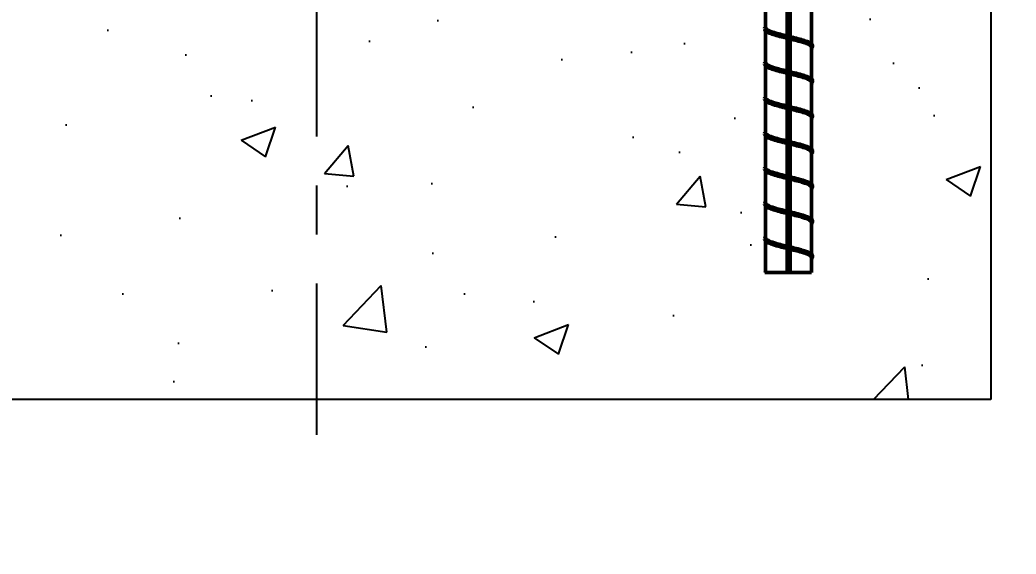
# Model space of a CAD drawing. Header units: inches. Extents: x 39 to 190, y 80 to 114.
# Drawn here: x 44.8 to 54.95, y 80.74 to 86.18 of the extents above; entities that cross this region are included whole.
import ezdxf

# ---------------------------------------------------------------- set-up
doc = ezdxf.new("R2010")
doc.units = ezdxf.units.IN
doc.header["$LTSCALE"] = 8
doc.header["$MEASUREMENT"] = 0
doc.linetypes.add('CENTER2', pattern=[1.125, 0.75, -0.125, 0.125, -0.125])
doc.layers.add('Visible (ANSI)', color=7, linetype='Continuous', lineweight=50)
doc.styles.add('Dim Text (Zurn)', font='')
doc.styles.add('ZURN', font='romans.shx')
doc.styles.get('Dim Text (Zurn)').set_extended_font_data('Tahoma', italic=True)
doc.dimstyles.new('Frac 1_32 (Zurn)', dxfattribs={"dimscale": 8, "dimtxt": 0.125, "dimasz": 0.098425, "dimexe": 0.125, "dimexo": 0.0625, "dimgap": 0.031496, "dimtad": 0, "dimtih": 1, "dimtoh": 1, "dimdec": 5, "dimrnd": 1e-08, "dimzin": 0, "dimdsep": 46, "dimlunit": 5, "dimtxsty": 'Dim Text (Zurn)', "dimcen": 0.09, "dimdle": 0.393701, "dimclrd": 256, "dimclre": 256, "dimclrt": 256, "dimadec": 0, "dimazin": 3, "dimtfac": 0.96, "dimtdec": 5, "dimtofl": 0, "dimtmove": 0, "dimatfit": 3, "dimfxl": 0, "dimtolj": 1, "dimtzin": 12, "dimlwd": -1, "dimlwe": -1, "dimarcsym": 0})

# ---------------------------------------------------------------- blocks, each defined once
blk = doc.blocks.new('*D5')
for p, q in [((58.389, 87.122), (58.389, 87.909)), ((48.322, 86.335), (59.389, 86.335)), ((55.196, 82.315), (59.389, 82.315)), ((58.389, 81.527), (58.389, 80.74))]:
    blk.add_line(p, q)
for points in [[(58.257, 87.122), (58.52, 87.122), (58.389, 86.335)], [(58.257, 81.527), (58.52, 81.527), (58.389, 82.315)]]:
    blk.add_solid(points)
at = {"layer": 'Defpoints', "color": 0}
for p in [(47.822, 86.335), (54.696, 82.315), (58.389, 82.315)]:
    blk.add_point(p, dxfattribs=at)
at = {"insert": (55.508, 84.875), "char_height": 1, "attachment_point": 1, "style": 'ZURN'}
blk.add_mtext('\\A1;4 [102]', dxfattribs=at)

msp = doc.modelspace()

# ---------------------------------------------------------------- hatches: boundary and pattern name
h = msp.add_hatch()
h.set_pattern_fill('AR-CONC', color=256, scale=0.5, style=0)
h.paths.add_polyline_path([(44.676342, 91.151877), (44.676342, 91.61895), (44.926342, 91.61895), (44.926342, 92.10895), (40.948582, 92.10895), (40.948582, 82.314741), (42.852663, 82.314741), (42.852663, 87.172035), (42.415251, 87.249163, -0.363970234), (42.2004, 87.505213), (42.2004, 87.800228), (41.868259, 87.800228), (41.868259, 87.731478), (41.843255, 87.731478), (41.843255, 87.667803), (41.64513, 87.667803), (41.64513, 88.265154), (41.843255, 88.265154), (41.843255, 88.201478), (41.868259, 88.201478), (41.868259, 88.132728), (42.2004, 88.132728), (42.2004, 88.430636, -0.221694663), (42.293275, 88.629807), (42.852663, 89.099189), (42.852663, 89.824741), (43.341413, 89.824741), (43.341413, 89.509299), (44.428365, 90.42136)])
h.paths.add_polyline_path([(42.852663, 88.909905), (42.386479, 88.518731, 0.221694663), (42.3454, 88.430636), (42.3454, 88.132728), (42.852663, 88.132728)], flags=17)
h.paths.add_polyline_path([(42.852663, 87.800228), (42.3454, 87.800228), (42.3454, 87.505213, 0.363970234), (42.44043, 87.39196), (42.852663, 87.319272)], flags=17)
h.paths.add_polyline_path([(44.338521, 90.156688), (43.341413, 89.320015), (43.341413, 89.284817), (43.920402, 89.088277, 0.414213562), (43.986991, 89.121115)], flags=17)
edge = h.paths.add_edge_path()
edge.add_line((45.682342, 88.334595), (45.682342, 88.871918))
edge.add_line((45.682342, 88.871918), (45.647326, 88.92383))
edge.add_spline(control_points=[(45.647327, 88.92383), (45.633544, 88.944263), (45.621123, 88.965616), (45.572667, 89.063341), (45.552721, 89.147625), (45.552347, 89.232056)], knot_values=[6.267928805, 6.267928805, 6.267928805, 6.267928805, 6.401013876, 6.401013876, 6.856905882, 6.856905882, 6.856905882, 6.856905882], degree=3, periodic=0)
edge.add_line((45.552342, 89.232305), (45.552342, 89.76636))
edge.add_line((45.552342, 89.76636), (45.396088, 89.76636))
edge.add_line((45.396088, 89.76636), (45.396088, 90.291541))
edge.add_line((45.396088, 90.291541), (45.552342, 90.291541))
edge.add_line((45.552342, 90.291541), (45.552342, 90.38395))
edge.add_line((45.552342, 90.38395), (45.872342, 90.38395))
edge.add_line((45.872342, 90.38395), (45.872342, 90.476457))
edge.add_arc((45.757342, 90.476457), 0.115, 0, 24.8455663)
edge.add_line((45.861698, 90.524777), (45.573928, 91.14627))
edge.add_arc((45.469572, 91.09795), 0.115, 24.8455663, 90)
edge.add_line((45.469572, 91.21295), (45.197342, 91.21295))
edge.add_arc((45.197342, 91.48395), 0.271, 202.1501062, 270, ccw=False)
edge.add_line((44.946342, 91.381774), (44.946342, 90.78795))
edge.add_arc((44.686342, 90.78795), 0.26, 310, 360, ccw=False)
edge.add_line((44.853467, 90.588779), (44.737215, 90.491232))
edge.add_line((44.737215, 90.491232), (44.242662, 89.034326))
edge.add_arc((43.937277, 89.137991), 0.3225, 251.25, 341.25, ccw=False)
edge.add_line((43.833613, 88.832606), (43.341413, 88.999685))
edge.add_line((43.341413, 88.999685), (43.341413, 87.233092))
edge.add_line((43.341413, 87.233092), (43.720902, 87.166178))
edge.add_line((43.720902, 87.166178), (43.695723, 87.023381))
edge.add_line((43.695723, 87.023381), (43.341413, 87.085855))
edge.add_line((43.341413, 87.085855), (43.341413, 82.314741))
edge.add_line((43.341413, 82.314741), (52.303271, 82.314741))
edge.add_line((52.303271, 82.314741), (52.303271, 87.085855))
edge.add_line((52.303271, 87.085855), (51.94896, 87.023381))
edge.add_line((51.94896, 87.023381), (51.923781, 87.166178))
edge.add_line((51.923781, 87.166178), (52.303271, 87.233092))
edge.add_line((52.303271, 87.233092), (52.303271, 88.999685))
edge.add_line((52.303271, 88.999685), (51.811071, 88.832606))
edge.add_arc((51.707406, 89.137991), 0.3225, 198.75, 288.75, ccw=False)
edge.add_line((51.402021, 89.034326), (50.907468, 90.491232))
edge.add_line((50.907468, 90.491232), (50.791217, 90.588779))
edge.add_arc((50.958342, 90.78795), 0.26, 180, 230, ccw=False)
edge.add_line((50.698342, 90.78795), (50.698342, 91.381774))
edge.add_arc((50.447342, 91.48395), 0.271, 270, 337.8498938, ccw=False)
edge.add_line((50.447342, 91.21295), (50.175112, 91.21295))
edge.add_arc((50.175112, 91.09795), 0.115, 90, 155.1544337)
edge.add_line((50.070756, 91.14627), (49.782986, 90.524777))
edge.add_arc((49.887342, 90.476457), 0.115, 155.1544337, 180)
edge.add_line((49.772342, 90.476457), (49.772342, 90.38395))
edge.add_line((49.772342, 90.38395), (50.092342, 90.38395))
edge.add_line((50.092342, 90.38395), (50.092342, 90.291541))
edge.add_line((50.092342, 90.291541), (50.248596, 90.291541))
edge.add_line((50.248596, 90.291541), (50.248596, 89.76636))
edge.add_line((50.248596, 89.76636), (50.092342, 89.76636))
edge.add_line((50.092342, 89.76636), (50.092342, 89.232305))
edge.add_spline(control_points=[(50.092336, 89.232056), (50.091963, 89.147625), (50.072017, 89.063341), (50.02356, 88.965616), (50.011139, 88.944263), (49.997357, 88.92383)], knot_values=[6.267928805, 6.267928805, 6.267928805, 6.267928805, 6.723820811, 6.723820811, 6.856905882, 6.856905882, 6.856905882, 6.856905882], degree=3, periodic=0)
edge.add_line((49.997357, 88.92383), (49.962342, 88.871918))
edge.add_line((49.962342, 88.871918), (49.962342, 88.334595))
edge.add_arc((49.536746, 88.334595), 0.425596, 326, 360, ccw=False)
edge.add_line((49.889581, 88.096605), (49.181963, 87.047519))
edge.add_arc((47.822342, 87.964595), 1.64, 214, 326, ccw=False)
edge.add_line((46.46272, 87.047519), (45.755103, 88.096605))
edge.add_arc((46.107938, 88.334595), 0.425596, 180, 214, ccw=False)
h.paths.add_polyline_path([(51.306163, 90.156688), (51.657692, 89.121115, 0.414213562), (51.724282, 89.088277), (52.303271, 89.284817), (52.303271, 89.320015)], flags=17)
h.paths.add_polyline_path([(53.258204, 88.518731), (52.792021, 88.909905), (52.792021, 88.132728), (53.299284, 88.132728), (53.299284, 88.430636, 0.221694663)], flags=17)
h.paths.add_polyline_path([(53.299284, 87.800228), (52.792021, 87.800228), (52.792021, 87.319272), (53.204253, 87.39196, 0.363970234), (53.299284, 87.505213)], flags=17)
h.paths.add_polyline_path([(54.694601, 92.10895), (50.718342, 92.10895), (50.718342, 91.61895), (50.968342, 91.61895), (50.968342, 91.151877), (51.216319, 90.42136), (52.303271, 89.509299), (52.303271, 89.824741), (52.792021, 89.824741), (52.792021, 89.099189), (53.351408, 88.629807, -0.221694663), (53.444284, 88.430636), (53.444284, 88.132728), (53.776425, 88.132728), (53.776425, 88.201478), (53.801428, 88.201478), (53.801428, 88.265154), (53.999553, 88.265154), (53.999553, 87.667803), (53.801428, 87.667803), (53.801428, 87.731478), (53.776425, 87.731478), (53.776425, 87.800228), (53.444284, 87.800228), (53.444284, 87.505213, -0.363970234), (53.229432, 87.249163), (52.792021, 87.172035), (52.792021, 82.314741), (54.696101, 82.314741)])

# ---------------------------------------------------------------- linework, layer by layer
at = {"linetype": 'CENTER2', "ltscale": 0.5}
msp.add_line((47.822342, 92.496193), (47.822342, 81.954768), dxfattribs=at)
for p, q in [((54.694601, 92.10895), (54.696101, 82.314741)), ((54.696101, 82.314741), (40.948582, 82.314741))]:
    msp.add_line(p, q)
at = {"layer": 'Visible (ANSI)'}
for p, q in [((52.401409, 86.105123), (52.401409, 86.428842)), ((52.620784, 86.019445), (52.620784, 86.354684)), ((52.650784, 86.012179), (52.650784, 86.347418)), ((52.870159, 85.938436), (52.870159, 86.261732)), ((52.401409, 85.74798), (52.401409, 86.071699)), ((52.620784, 85.662302), (52.620784, 85.997541)), ((52.650784, 85.655036), (52.650784, 85.990275)), ((52.870159, 85.581293), (52.870159, 85.904589)), ((52.401409, 85.390837), (52.401409, 85.714557)), ((52.620784, 85.305159), (52.620784, 85.640398)), ((52.650784, 85.297893), (52.650784, 85.633132)), ((52.870159, 85.22415), (52.870159, 85.547446)), ((52.401409, 85.033694), (52.401409, 85.357414)), ((52.620784, 84.948016), (52.620784, 85.283255)), ((52.650784, 84.94075), (52.650784, 85.275989)), ((52.870159, 84.867007), (52.870159, 85.190304)), ((52.401409, 84.676551), (52.401409, 85.000271)), ((52.620784, 84.590873), (52.620784, 84.926112)), ((52.650784, 84.583607), (52.650784, 84.918846)), ((52.870159, 84.509864), (52.870159, 84.833161)), ((52.401409, 84.319409), (52.401409, 84.643128)), ((52.620784, 84.23373), (52.620784, 84.568969)), ((52.650784, 84.226465), (52.650784, 84.561703)), ((52.870159, 84.152721), (52.870159, 84.476018)), ((52.401409, 83.962266), (52.401409, 84.285985)), ((52.620784, 83.876587), (52.620784, 84.211826)), ((52.650784, 83.869322), (52.650784, 84.204561)), ((52.870159, 83.795579), (52.870159, 84.118875)), ((52.401409, 83.60895), (52.401409, 83.928842)), ((52.620784, 83.60895), (52.620784, 83.854683)), ((52.650784, 83.60895), (52.650784, 83.847418)), ((52.870159, 83.60895), (52.870159, 83.761732)), ((52.401409, 83.60895), (52.394896, 83.60895)), ((52.620784, 83.60895), (52.401409, 83.60895)), ((52.650784, 83.60895), (52.620784, 83.60895)), ((52.870159, 83.60895), (52.650784, 83.60895))]:
    msp.add_line(p, q, dxfattribs=at)
for points, knots in [([(52.390785, 86.093931), (52.390682, 86.100834), (52.392939, 86.106346), (52.397632, 86.112909), (52.399392, 86.114889), (52.401409, 86.116794)], [0, 0, 0, 0, 0.1145952722, 0.1145952722, 0.1682206174, 0.1682206174, 0.1682206174, 0.1682206174]), ([(52.401409, 86.105123), (52.401409, 86.103306), (52.401768, 86.101487), (52.405501, 86.092046), (52.414767, 86.084505), (52.444705, 86.06927), (52.465073, 86.061728), (52.50827, 86.048327), (52.529074, 86.042577), (52.573563, 86.03101), (52.596987, 86.02526), (52.620784, 86.019477)], [0.9261646575, 0.9261646575, 0.9261646575, 0.9261646575, 0.9851160356, 0.9851160356, 1.2313950445, 1.2313950445, 1.4776740534, 1.4776740534, 1.6646625288, 1.6646625288, 1.8516308851, 1.8516308851, 1.8516308851, 1.8516308851]), ([(52.583293, 86.006714), (52.557831, 86.01305), (52.53296, 86.019468), (52.488481, 86.032102), (52.468286, 86.038474), (52.434235, 86.051341), (52.420141, 86.057949), (52.40449, 86.068633), (52.400064, 86.072496), (52.393369, 86.081377), (52.39089, 86.086934), (52.390785, 86.093931)], [0, 0, 0, 0, 0.2039696239, 0.2039696239, 0.4060267179, 0.4060267179, 0.6128913894, 0.6128913894, 0.7251138335, 0.7251138335, 0.8412556832, 0.8412556832, 0.8412556832, 0.8412556832]), ([(52.620784, 86.019445), (52.620784, 86.019376), (52.620856, 86.019234), (52.6212, 86.018676), (52.621543, 86.018172), (52.622219, 86.017066), (52.622502, 86.016578), (52.623063, 86.015503), (52.623338, 86.014926), (52.624079, 86.013123), (52.624484, 86.011805), (52.624892, 86.00941), (52.624976, 86.008379), (52.624961, 86.007355)], [0.1813566184, 0.1813566184, 0.1813566184, 0.1813566184, 0.18807228766, 0.18807228766, 0.19806675519, 0.19806675519, 0.20433152254, 0.20433152254, 0.21038600739, 0.21038600739, 0.22189109848, 0.22189109848, 0.2301117952, 0.2301117952, 0.2301117952, 0.2301117952]), ([(52.624961, 86.007355), (52.624955, 86.007003), (52.624938, 86.006651), (52.624806, 86.005043), (52.624545, 86.003826), (52.623799, 86.001734), (52.623358, 86.000885), (52.622421, 85.99943), (52.621957, 85.998884), (52.621158, 85.998006), (52.620858, 85.997726), (52.620788, 85.997569), (52.620784, 85.997554), (52.620784, 85.997541)], [0.2301117952, 0.2301117952, 0.2301117952, 0.2301117952, 0.23293997196, 0.23293997196, 0.24314414819, 0.24314414819, 0.25238600756, 0.25238600756, 0.26217219661, 0.26217219661, 0.27374138309, 0.27374138309, 0.27522129879, 0.27522129879, 0.27522129879, 0.27522129879]), ([(52.646607, 86.002331), (52.646596, 86.003007), (52.646629, 86.003683), (52.64684, 86.005488), (52.64711, 86.006574), (52.647851, 86.008458), (52.648284, 86.00922), (52.649013, 86.010263), (52.649297, 86.010608), (52.649835, 86.01121), (52.65008, 86.011451), (52.650593, 86.011942), (52.650784, 86.01211), (52.650784, 86.012179)], [0.43849155227, 0.43849155227, 0.43849155227, 0.43849155227, 0.44367171349, 0.44367171349, 0.45262011528, 0.45262011528, 0.46096080713, 0.46096080713, 0.46651059233, 0.46651059233, 0.47260186435, 0.47260186435, 0.48258383018, 0.48258383018, 0.48258383018, 0.48258383018]), ([(52.650784, 85.990275), (52.650784, 85.990362), (52.650702, 85.990532), (52.650335, 85.991167), (52.649987, 85.991709), (52.649284, 85.992927), (52.648968, 85.993507), (52.648351, 85.994782), (52.648053, 85.995467), (52.647784, 85.996202), (52.647327, 85.997451), (52.646961, 85.998828), (52.646672, 86.000937), (52.646617, 86.001634), (52.646607, 86.002331)], [0.39217265447, 0.39217265447, 0.39217265447, 0.39217265447, 0.39902462423, 0.39902462423, 0.40865075957, 0.40865075957, 0.41544360025, 0.41544360025, 0.42200620913, 0.42200620913, 0.42200620913, 0.43315240226, 0.43315240226, 0.43849155227, 0.43849155227, 0.43849155227, 0.43849155227]), ([(52.674619, 86.006375), (52.700286, 86.000063), (52.725627, 85.99367), (52.771486, 85.981093), (52.792605, 85.974753), (52.8288, 85.961999), (52.844162, 85.955453), (52.867502, 85.941763), (52.87568, 85.935168), (52.880228, 85.922207), (52.880835, 85.918874), (52.880782, 85.915359)], [0, 0, 0, 0, 0.2034307458, 0.2034307458, 0.4049372632, 0.4049372632, 0.6108476119, 0.6108476119, 0.8240430322, 0.8240430322, 0.882389128, 0.882389128, 0.882389128, 0.882389128]), ([(52.870159, 85.904589), (52.870159, 85.906406), (52.8698, 85.908225), (52.866067, 85.917666), (52.8568, 85.925208), (52.826862, 85.940443), (52.806494, 85.947984), (52.763297, 85.961385), (52.742493, 85.967135), (52.698005, 85.978702), (52.67458, 85.984452), (52.650784, 85.990235)], [0.9261646575, 0.9261646575, 0.9261646575, 0.9261646575, 0.9851160356, 0.9851160356, 1.2313950445, 1.2313950445, 1.4776740534, 1.4776740534, 1.6646625288, 1.6646625288, 1.8516308851, 1.8516308851, 1.8516308851, 1.8516308851]), ([(52.880782, 85.915359), (52.880678, 85.908453), (52.878256, 85.902941), (52.873541, 85.896605), (52.871951, 85.894832), (52.870159, 85.893122)], [0, 0, 0, 0, 0.1146348845, 0.1146348845, 0.1623166223, 0.1623166223, 0.1623166223, 0.1623166223]), ([(52.390785, 85.736788), (52.390682, 85.743692), (52.392939, 85.749203), (52.397632, 85.755767), (52.399392, 85.757746), (52.401409, 85.759652)], [0, 0, 0, 0, 0.1145952722, 0.1145952722, 0.1682206174, 0.1682206174, 0.1682206174, 0.1682206174]), ([(52.583293, 85.649571), (52.557831, 85.655907), (52.53296, 85.662325), (52.488481, 85.674959), (52.468286, 85.681332), (52.434235, 85.694198), (52.420141, 85.700806), (52.40449, 85.711491), (52.400064, 85.715353), (52.393369, 85.724234), (52.39089, 85.729791), (52.390785, 85.736788)], [0, 0, 0, 0, 0.2039696239, 0.2039696239, 0.4060267179, 0.4060267179, 0.6128913894, 0.6128913894, 0.7251138335, 0.7251138335, 0.8412556832, 0.8412556832, 0.8412556832, 0.8412556832]), ([(52.401409, 85.74798), (52.401409, 85.746163), (52.401768, 85.744344), (52.405501, 85.734903), (52.414767, 85.727362), (52.444705, 85.712127), (52.465073, 85.704585), (52.50827, 85.691184), (52.529074, 85.685434), (52.573563, 85.673867), (52.596987, 85.668118), (52.620784, 85.662335)], [0.9261646575, 0.9261646575, 0.9261646575, 0.9261646575, 0.9851160356, 0.9851160356, 1.2313950445, 1.2313950445, 1.4776740534, 1.4776740534, 1.6646625288, 1.6646625288, 1.8516308851, 1.8516308851, 1.8516308851, 1.8516308851]), ([(52.620784, 85.662302), (52.620784, 85.662296), (52.620784, 85.66229), (52.620803, 85.662161), (52.620988, 85.66187), (52.62161, 85.66091), (52.622033, 85.66026), (52.622764, 85.658947), (52.623047, 85.658399), (52.623819, 85.656692), (52.624265, 85.655436), (52.624837, 85.652834), (52.62498, 85.651518), (52.624961, 85.650212)], [0.16680464002, 0.16680464002, 0.16680464002, 0.16680464002, 0.16733143822, 0.16733143822, 0.17735751234, 0.17735751234, 0.18733733267, 0.18733733267, 0.19338165193, 0.19338165193, 0.20459487949, 0.20459487949, 0.21494916974, 0.21494916974, 0.21494916974, 0.21494916974]), ([(52.624961, 85.650212), (52.624959, 85.65013), (52.624958, 85.650047), (52.624915, 85.648649), (52.624706, 85.647351), (52.62403, 85.645129), (52.623612, 85.644221), (52.622693, 85.642658), (52.622221, 85.642059), (52.621368, 85.641076), (52.621012, 85.64074), (52.62081, 85.64048), (52.620784, 85.640432), (52.620784, 85.640398)], [0.21494916974, 0.21494916974, 0.21494916974, 0.21494916974, 0.21560158652, 0.21560158652, 0.2260456651, 0.2260456651, 0.23518975864, 0.23518975864, 0.24459758798, 0.24459758798, 0.25552954615, 0.25552954615, 0.25925314684, 0.25925314684, 0.25925314684, 0.25925314684]), ([(52.646607, 85.645188), (52.646592, 85.646174), (52.646668, 85.647162), (52.64704, 85.649181), (52.647361, 85.650173), (52.648163, 85.651895), (52.648611, 85.652582), (52.649332, 85.653514), (52.649608, 85.653819), (52.65011, 85.654342), (52.650327, 85.654544), (52.650676, 85.654876), (52.650784, 85.654984), (52.650784, 85.655036)], [0.42098569858, 0.42098569858, 0.42098569858, 0.42098569858, 0.42849372071, 0.42849372071, 0.43703827405, 0.43703827405, 0.44531156237, 0.44531156237, 0.45100018142, 0.45100018142, 0.45728129462, 0.45728129462, 0.46494567121, 0.46494567121, 0.46494567121, 0.46494567121]), ([(52.650784, 85.633132), (52.650784, 85.633213), (52.650713, 85.633367), (52.650377, 85.633957), (52.65004, 85.634482), (52.6492, 85.635925), (52.648704, 85.636842), (52.647849, 85.638821), (52.647489, 85.639825), (52.646941, 85.641915), (52.646748, 85.642995), (52.646659, 85.64409), (52.64663, 85.644454), (52.646612, 85.644821), (52.646607, 85.645188)], [0.37486615966, 0.37486615966, 0.37486615966, 0.37486615966, 0.38123559663, 0.38123559663, 0.39080572406, 0.39080572406, 0.40102798785, 0.40102798785, 0.40979025864, 0.40979025864, 0.41818908234, 0.41818908234, 0.41818908234, 0.42098569858, 0.42098569858, 0.42098569858, 0.42098569858]), ([(52.870159, 85.547446), (52.870159, 85.549263), (52.8698, 85.551082), (52.866067, 85.560523), (52.8568, 85.568065), (52.826862, 85.5833), (52.806494, 85.590841), (52.763297, 85.604242), (52.742493, 85.609993), (52.698005, 85.621559), (52.67458, 85.627309), (52.650784, 85.633092)], [0.9261646575, 0.9261646575, 0.9261646575, 0.9261646575, 0.9851160356, 0.9851160356, 1.2313950445, 1.2313950445, 1.4776740534, 1.4776740534, 1.6646625288, 1.6646625288, 1.8516308851, 1.8516308851, 1.8516308851, 1.8516308851]), ([(52.674619, 85.649232), (52.700286, 85.64292), (52.725627, 85.636527), (52.771486, 85.623951), (52.792605, 85.61761), (52.8288, 85.604856), (52.844162, 85.59831), (52.867502, 85.58462), (52.87568, 85.578025), (52.880228, 85.565064), (52.880835, 85.561731), (52.880782, 85.558216)], [0, 0, 0, 0, 0.2034307458, 0.2034307458, 0.4049372632, 0.4049372632, 0.6108476119, 0.6108476119, 0.8240430322, 0.8240430322, 0.882389128, 0.882389128, 0.882389128, 0.882389128]), ([(52.880782, 85.558216), (52.880678, 85.55131), (52.878256, 85.545798), (52.873541, 85.539462), (52.871951, 85.53769), (52.870159, 85.535979)], [0, 0, 0, 0, 0.1146348845, 0.1146348845, 0.1623166223, 0.1623166223, 0.1623166223, 0.1623166223]), ([(52.390785, 85.379645), (52.390682, 85.386549), (52.392939, 85.39206), (52.397632, 85.398624), (52.399392, 85.400603), (52.401409, 85.402509)], [0, 0, 0, 0, 0.1145952722, 0.1145952722, 0.1682206174, 0.1682206174, 0.1682206174, 0.1682206174]), ([(52.401409, 85.390837), (52.401409, 85.38902), (52.401768, 85.387201), (52.405501, 85.37776), (52.414767, 85.370219), (52.444705, 85.354984), (52.465073, 85.347442), (52.50827, 85.334041), (52.529074, 85.328291), (52.573563, 85.316724), (52.596987, 85.310975), (52.620784, 85.305192)], [0.9261646575, 0.9261646575, 0.9261646575, 0.9261646575, 0.9851160356, 0.9851160356, 1.2313950445, 1.2313950445, 1.4776740534, 1.4776740534, 1.6646625288, 1.6646625288, 1.8516308851, 1.8516308851, 1.8516308851, 1.8516308851]), ([(52.583293, 85.292428), (52.557831, 85.298764), (52.53296, 85.305182), (52.488481, 85.317817), (52.468286, 85.324189), (52.434235, 85.337055), (52.420141, 85.343663), (52.40449, 85.354348), (52.400064, 85.35821), (52.393369, 85.367091), (52.39089, 85.372648), (52.390785, 85.379645)], [0, 0, 0, 0, 0.2039696239, 0.2039696239, 0.4060267179, 0.4060267179, 0.6128913894, 0.6128913894, 0.7251138335, 0.7251138335, 0.8412556832, 0.8412556832, 0.8412556832, 0.8412556832]), ([(52.620784, 85.305159), (52.620784, 85.305089), (52.620858, 85.304944), (52.621208, 85.304378), (52.621554, 85.30387), (52.622408, 85.30247), (52.622907, 85.301582), (52.623868, 85.299421), (52.624307, 85.298153), (52.624848, 85.295587), (52.62498, 85.294323), (52.624961, 85.293069)], [0.15616929061, 0.15616929061, 0.15616929061, 0.15616929061, 0.16239498886, 0.16239498886, 0.17155336291, 0.17155336291, 0.18119398344, 0.18119398344, 0.1916398714, 0.1916398714, 0.20090574662, 0.20090574662, 0.20090574662, 0.20090574662]), ([(52.624961, 85.293069), (52.624959, 85.292938), (52.624955, 85.292807), (52.624898, 85.291368), (52.624678, 85.290084), (52.623989, 85.287886), (52.623567, 85.286989), (52.622644, 85.285446), (52.622173, 85.284857), (52.621329, 85.283892), (52.620981, 85.283567), (52.620805, 85.283327), (52.620784, 85.283285), (52.620784, 85.283255)], [0.20090574662, 0.20090574662, 0.20090574662, 0.20090574662, 0.20187659929, 0.20187659929, 0.21156700826, 0.21156700826, 0.22011988482, 0.22011988482, 0.22898722702, 0.22898722702, 0.23935346123, 0.23935346123, 0.24249041886, 0.24249041886, 0.24249041886, 0.24249041886]), ([(52.646607, 85.288046), (52.646596, 85.288722), (52.646629, 85.289398), (52.64684, 85.291204), (52.64711, 85.29229), (52.647852, 85.294174), (52.648285, 85.294935), (52.64919, 85.29623), (52.64965, 85.296731), (52.650449, 85.297532), (52.650739, 85.29777), (52.650782, 85.29788), (52.650784, 85.297887), (52.650784, 85.297893)], [0.40043168869, 0.40043168869, 0.40043168869, 0.40043168869, 0.40559300139, 0.40559300139, 0.4145253775, 0.4145253775, 0.42287305846, 0.42287305846, 0.43180709003, 0.43180709003, 0.4423606498, 0.4423606498, 0.44318774172, 0.44318774172, 0.44318774172, 0.44318774172]), ([(52.650784, 85.275989), (52.650784, 85.276067), (52.650719, 85.276212), (52.650401, 85.276775), (52.65007, 85.277291), (52.649238, 85.278713), (52.648745, 85.279619), (52.64794, 85.28146), (52.647619, 85.282316), (52.647099, 85.2841), (52.646895, 85.285023), (52.646766, 85.285968), (52.646672, 85.286652), (52.646617, 85.287349), (52.646607, 85.288046)], [0.35444552412, 0.35444552412, 0.35444552412, 0.35444552412, 0.36050204974, 0.36050204974, 0.37001313604, 0.37001313604, 0.38017420438, 0.38017420438, 0.38777417778, 0.38777417778, 0.39511995153, 0.39511995153, 0.39511995153, 0.40043168869, 0.40043168869, 0.40043168869, 0.40043168869]), ([(52.674619, 85.292089), (52.700286, 85.285777), (52.725627, 85.279384), (52.771486, 85.266808), (52.792605, 85.260467), (52.8288, 85.247713), (52.844162, 85.241167), (52.867502, 85.227477), (52.87568, 85.220882), (52.880228, 85.207921), (52.880835, 85.204589), (52.880782, 85.201073)], [0, 0, 0, 0, 0.2034307458, 0.2034307458, 0.4049372632, 0.4049372632, 0.6108476119, 0.6108476119, 0.8240430322, 0.8240430322, 0.882389128, 0.882389128, 0.882389128, 0.882389128]), ([(52.870159, 85.190303), (52.870159, 85.19212), (52.8698, 85.193939), (52.866067, 85.20338), (52.8568, 85.210922), (52.826862, 85.226157), (52.806494, 85.233698), (52.763297, 85.2471), (52.742493, 85.25285), (52.698005, 85.264416), (52.67458, 85.270166), (52.650784, 85.275949)], [0.9261646575, 0.9261646575, 0.9261646575, 0.9261646575, 0.9851160356, 0.9851160356, 1.2313950445, 1.2313950445, 1.4776740534, 1.4776740534, 1.6646625288, 1.6646625288, 1.8516308851, 1.8516308851, 1.8516308851, 1.8516308851]), ([(52.880782, 85.201073), (52.880678, 85.194167), (52.878256, 85.188655), (52.873541, 85.182319), (52.871951, 85.180547), (52.870159, 85.178836)], [0, 0, 0, 0, 0.1146348845, 0.1146348845, 0.1623166223, 0.1623166223, 0.1623166223, 0.1623166223]), ([(52.390785, 85.022502), (52.390682, 85.029406), (52.392939, 85.034917), (52.397632, 85.041481), (52.399392, 85.04346), (52.401409, 85.045366)], [0, 0, 0, 0, 0.1145952722, 0.1145952722, 0.1682206174, 0.1682206174, 0.1682206174, 0.1682206174]), ([(52.583293, 84.935285), (52.557831, 84.941622), (52.53296, 84.948039), (52.488481, 84.960674), (52.468286, 84.967046), (52.434235, 84.979912), (52.420141, 84.986521), (52.40449, 84.997205), (52.400064, 85.001067), (52.393369, 85.009948), (52.39089, 85.015505), (52.390785, 85.022502)], [0, 0, 0, 0, 0.2039696239, 0.2039696239, 0.4060267179, 0.4060267179, 0.6128913894, 0.6128913894, 0.7251138335, 0.7251138335, 0.8412556832, 0.8412556832, 0.8412556832, 0.8412556832]), ([(52.401409, 85.033694), (52.401409, 85.031878), (52.401768, 85.030058), (52.405501, 85.020618), (52.414767, 85.013076), (52.444705, 84.997841), (52.465073, 84.990299), (52.50827, 84.976898), (52.529074, 84.971148), (52.573563, 84.959581), (52.596987, 84.953832), (52.620784, 84.948049)], [0.9261646575, 0.9261646575, 0.9261646575, 0.9261646575, 0.9851160356, 0.9851160356, 1.2313950445, 1.2313950445, 1.4776740534, 1.4776740534, 1.6646625288, 1.6646625288, 1.8516308851, 1.8516308851, 1.8516308851, 1.8516308851]), ([(52.620784, 84.948016), (52.620784, 84.947932), (52.620893, 84.947739), (52.62134, 84.947036), (52.621716, 84.946477), (52.622608, 84.944974), (52.623113, 84.944031), (52.624054, 84.941768), (52.624463, 84.940456), (52.624887, 84.938038), (52.624977, 84.936978), (52.624961, 84.935926)], [0.34704806035, 0.34704806035, 0.34704806035, 0.34704806035, 0.35476629913, 0.35476629913, 0.364218531, 0.364218531, 0.37425580906, 0.37425580906, 0.38510172901, 0.38510172901, 0.39310559113, 0.39310559113, 0.39310559113, 0.39310559113]), ([(52.624961, 84.935926), (52.624959, 84.935831), (52.624957, 84.935737), (52.624917, 84.934538), (52.624763, 84.933444), (52.624496, 84.932417), (52.624216, 84.931339), (52.623823, 84.930375), (52.622925, 84.928715), (52.622452, 84.928069), (52.621565, 84.926996), (52.621172, 84.926614), (52.620845, 84.926248), (52.620784, 84.926163), (52.620784, 84.926112)], [0.39310559113, 0.39310559113, 0.39310559113, 0.39310559113, 0.39382745003, 0.39382745003, 0.40223932155, 0.40223932155, 0.40223932155, 0.41107096785, 0.41107096785, 0.41995481124, 0.41995481124, 0.43009933394, 0.43009933394, 0.43547285013, 0.43547285013, 0.43547285013, 0.43547285013]), ([(52.646607, 84.930903), (52.646603, 84.931123), (52.646604, 84.931342), (52.646643, 84.932815), (52.64683, 84.93405), (52.647462, 84.936158), (52.647853, 84.937013), (52.648735, 84.938498), (52.649196, 84.939072), (52.650066, 84.940033), (52.650452, 84.940369), (52.650736, 84.940656), (52.650784, 84.940716), (52.650784, 84.94075)], [0.19156492182, 0.19156492182, 0.19156492182, 0.19156492182, 0.19324090468, 0.19324090468, 0.20282560326, 0.20282560326, 0.2111247933, 0.2111247933, 0.21977071602, 0.21977071602, 0.23006997623, 0.23006997623, 0.23481507884, 0.23481507884, 0.23481507884, 0.23481507884]), ([(52.650784, 84.918846), (52.650784, 84.918923), (52.650719, 84.919067), (52.650405, 84.919626), (52.650074, 84.92014), (52.649244, 84.921559), (52.648752, 84.922463), (52.647778, 84.924685), (52.64732, 84.926008), (52.646771, 84.928545), (52.646624, 84.929727), (52.646607, 84.930903)], [0.14584669747, 0.14584669747, 0.14584669747, 0.14584669747, 0.15182710848, 0.15182710848, 0.16128108143, 0.16128108143, 0.17137626502, 0.17137626502, 0.18260542363, 0.18260542363, 0.19156492182, 0.19156492182, 0.19156492182, 0.19156492182]), ([(52.870159, 84.833161), (52.870159, 84.834977), (52.8698, 84.836796), (52.866067, 84.846237), (52.8568, 84.853779), (52.826862, 84.869014), (52.806494, 84.876556), (52.763297, 84.889957), (52.742493, 84.895707), (52.698005, 84.907274), (52.67458, 84.913023), (52.650784, 84.918806)], [0.9261646575, 0.9261646575, 0.9261646575, 0.9261646575, 0.9851160356, 0.9851160356, 1.2313950445, 1.2313950445, 1.4776740534, 1.4776740534, 1.6646625288, 1.6646625288, 1.8516308851, 1.8516308851, 1.8516308851, 1.8516308851]), ([(52.674619, 84.934946), (52.700286, 84.928634), (52.725627, 84.922242), (52.771486, 84.909665), (52.792605, 84.903324), (52.8288, 84.89057), (52.844162, 84.884024), (52.867502, 84.870335), (52.87568, 84.863739), (52.880228, 84.850778), (52.880835, 84.847446), (52.880782, 84.843931)], [0, 0, 0, 0, 0.2034307458, 0.2034307458, 0.4049372632, 0.4049372632, 0.6108476119, 0.6108476119, 0.8240430322, 0.8240430322, 0.882389128, 0.882389128, 0.882389128, 0.882389128]), ([(52.880782, 84.843931), (52.880678, 84.837024), (52.878256, 84.831512), (52.873541, 84.825176), (52.871951, 84.823404), (52.870159, 84.821693)], [0, 0, 0, 0, 0.1146348845, 0.1146348845, 0.1623166223, 0.1623166223, 0.1623166223, 0.1623166223]), ([(52.390785, 84.665359), (52.390682, 84.672263), (52.392939, 84.677774), (52.397632, 84.684338), (52.399392, 84.686317), (52.401409, 84.688223)], [0, 0, 0, 0, 0.1145952722, 0.1145952722, 0.1682206174, 0.1682206174, 0.1682206174, 0.1682206174]), ([(52.583293, 84.578142), (52.557831, 84.584479), (52.53296, 84.590897), (52.488481, 84.603531), (52.468286, 84.609903), (52.434235, 84.622769), (52.420141, 84.629378), (52.40449, 84.640062), (52.400064, 84.643924), (52.393369, 84.652805), (52.39089, 84.658362), (52.390785, 84.665359)], [0, 0, 0, 0, 0.2039696239, 0.2039696239, 0.4060267179, 0.4060267179, 0.6128913894, 0.6128913894, 0.7251138335, 0.7251138335, 0.8412556832, 0.8412556832, 0.8412556832, 0.8412556832]), ([(52.401409, 84.676551), (52.401409, 84.674735), (52.401768, 84.672916), (52.405501, 84.663475), (52.414767, 84.655933), (52.444705, 84.640698), (52.465073, 84.633157), (52.50827, 84.619755), (52.529074, 84.614005), (52.573563, 84.602439), (52.596987, 84.596689), (52.620784, 84.590906)], [0.9261646575, 0.9261646575, 0.9261646575, 0.9261646575, 0.9851160356, 0.9851160356, 1.2313950445, 1.2313950445, 1.4776740534, 1.4776740534, 1.6646625288, 1.6646625288, 1.8516308851, 1.8516308851, 1.8516308851, 1.8516308851]), ([(52.620784, 84.590873), (52.620784, 84.590804), (52.620858, 84.590659), (52.621208, 84.590092), (52.621554, 84.589584), (52.622408, 84.588184), (52.622907, 84.587296), (52.623868, 84.585135), (52.624307, 84.583867), (52.624848, 84.581301), (52.62498, 84.580037), (52.624961, 84.578783)], [0.15616923543, 0.15616923543, 0.15616923543, 0.15616923543, 0.16239496929, 0.16239496929, 0.17155334309, 0.17155334309, 0.18119396599, 0.18119396599, 0.19163985599, 0.19163985599, 0.20090568843, 0.20090568843, 0.20090568843, 0.20090568843]), ([(52.624961, 84.578783), (52.624959, 84.578652), (52.624955, 84.578521), (52.624898, 84.577082), (52.624678, 84.575799), (52.623989, 84.5736), (52.623567, 84.572703), (52.622644, 84.57116), (52.622173, 84.570571), (52.621329, 84.569606), (52.620981, 84.569281), (52.620805, 84.569042), (52.620784, 84.568999), (52.620784, 84.568969)], [0.20090568843, 0.20090568843, 0.20090568843, 0.20090568843, 0.20187658125, 0.20187658125, 0.21156698251, 0.21156698251, 0.22011985771, 0.22011985771, 0.22898720366, 0.22898720366, 0.23935344624, 0.23935344624, 0.24249036202, 0.24249036202, 0.24249036202, 0.24249036202]), ([(52.646607, 84.57376), (52.646596, 84.574436), (52.646629, 84.575112), (52.64684, 84.576918), (52.64711, 84.578004), (52.647852, 84.579888), (52.648285, 84.580649), (52.64919, 84.581945), (52.64965, 84.582446), (52.650449, 84.583246), (52.650739, 84.583485), (52.650782, 84.583594), (52.650784, 84.583601), (52.650784, 84.583607)], [0.40043155081, 0.40043155081, 0.40043155081, 0.40043155081, 0.40559291102, 0.40559291102, 0.41452527911, 0.41452527911, 0.42287295835, 0.42287295835, 0.43180699699, 0.43180699699, 0.4423605656, 0.4423605656, 0.44318760556, 0.44318760556, 0.44318760556, 0.44318760556]), ([(52.674619, 84.577803), (52.700286, 84.571492), (52.725627, 84.565099), (52.771486, 84.552522), (52.792605, 84.546182), (52.8288, 84.533427), (52.844162, 84.526882), (52.867502, 84.513192), (52.87568, 84.506596), (52.880228, 84.493635), (52.880835, 84.490303), (52.880782, 84.486788)], [0, 0, 0, 0, 0.2034307458, 0.2034307458, 0.4049372632, 0.4049372632, 0.6108476119, 0.6108476119, 0.8240430322, 0.8240430322, 0.882389128, 0.882389128, 0.882389128, 0.882389128]), ([(52.650784, 84.561703), (52.650784, 84.561781), (52.650719, 84.561926), (52.650401, 84.56249), (52.650069, 84.563005), (52.649238, 84.564428), (52.648745, 84.565333), (52.647939, 84.567175), (52.647619, 84.568031), (52.647099, 84.569815), (52.646895, 84.570738), (52.646766, 84.571683), (52.646672, 84.572366), (52.646617, 84.573063), (52.646607, 84.57376)], [0.3544454103, 0.3544454103, 0.3544454103, 0.3544454103, 0.36050318044, 0.36050318044, 0.37001428303, 0.37001428303, 0.38017547999, 0.38017547999, 0.38777474666, 0.38777474666, 0.39511986428, 0.39511986428, 0.39511986428, 0.40043155081, 0.40043155081, 0.40043155081, 0.40043155081]), ([(52.870159, 84.476018), (52.870159, 84.477835), (52.8698, 84.479654), (52.866067, 84.489094), (52.8568, 84.496636), (52.826862, 84.511871), (52.806494, 84.519413), (52.763297, 84.532814), (52.742493, 84.538564), (52.698005, 84.550131), (52.67458, 84.55588), (52.650784, 84.561663)], [0.9261646575, 0.9261646575, 0.9261646575, 0.9261646575, 0.9851160356, 0.9851160356, 1.2313950445, 1.2313950445, 1.4776740534, 1.4776740534, 1.6646625288, 1.6646625288, 1.8516308851, 1.8516308851, 1.8516308851, 1.8516308851]), ([(52.880782, 84.486788), (52.880678, 84.479882), (52.878256, 84.474369), (52.873541, 84.468033), (52.871951, 84.466261), (52.870159, 84.46455)], [0, 0, 0, 0, 0.1146348845, 0.1146348845, 0.1623166223, 0.1623166223, 0.1623166223, 0.1623166223]), ([(52.390785, 84.308216), (52.390682, 84.31512), (52.392939, 84.320632), (52.397632, 84.327195), (52.399392, 84.329174), (52.401409, 84.33108)], [0, 0, 0, 0, 0.1145952722, 0.1145952722, 0.1682206174, 0.1682206174, 0.1682206174, 0.1682206174]), ([(52.583293, 84.221), (52.557831, 84.227336), (52.53296, 84.233754), (52.488481, 84.246388), (52.468286, 84.25276), (52.434235, 84.265626), (52.420141, 84.272235), (52.40449, 84.282919), (52.400064, 84.286781), (52.393369, 84.295663), (52.39089, 84.301219), (52.390785, 84.308216)], [0, 0, 0, 0, 0.2039696239, 0.2039696239, 0.4060267179, 0.4060267179, 0.6128913894, 0.6128913894, 0.7251138335, 0.7251138335, 0.8412556832, 0.8412556832, 0.8412556832, 0.8412556832]), ([(52.401409, 84.319409), (52.401409, 84.317592), (52.401768, 84.315773), (52.405501, 84.306332), (52.414767, 84.29879), (52.444705, 84.283555), (52.465073, 84.276014), (52.50827, 84.262613), (52.529074, 84.256862), (52.573563, 84.245296), (52.596987, 84.239546), (52.620784, 84.233763)], [0.9261646575, 0.9261646575, 0.9261646575, 0.9261646575, 0.9851160356, 0.9851160356, 1.2313950445, 1.2313950445, 1.4776740534, 1.4776740534, 1.6646625288, 1.6646625288, 1.8516308851, 1.8516308851, 1.8516308851, 1.8516308851]), ([(52.620784, 84.23373), (52.620784, 84.23366), (52.620859, 84.233514), (52.621213, 84.232943), (52.62156, 84.232433), (52.622414, 84.23103), (52.622913, 84.23014), (52.623874, 84.227975), (52.624313, 84.226706), (52.62485, 84.224145), (52.62498, 84.222888), (52.624961, 84.221641)], [0.16544822314, 0.16544822314, 0.16544822314, 0.16544822314, 0.1718825116, 0.1718825116, 0.18127885047, 0.18127885047, 0.19116754367, 0.19116754367, 0.20187547566, 0.20187547566, 0.21131415004, 0.21131415004, 0.21131415004, 0.21131415004]), ([(52.624961, 84.221641), (52.624959, 84.221503), (52.624955, 84.221365), (52.624895, 84.219922), (52.624675, 84.21864), (52.623984, 84.216445), (52.623561, 84.215549), (52.622637, 84.214009), (52.622167, 84.213421), (52.621324, 84.212458), (52.620977, 84.212134), (52.620804, 84.211897), (52.620784, 84.211856), (52.620784, 84.211826)], [0.21131415004, 0.21131415004, 0.21131415004, 0.21131415004, 0.21235740035, 0.21235740035, 0.222267899, 0.222267899, 0.23101673286, 0.23101673286, 0.2400883716, 0.2400883716, 0.25069229002, 0.25069229002, 0.25384581134, 0.25384581134, 0.25384581134, 0.25384581134]), ([(52.646607, 84.216617), (52.646605, 84.216754), (52.646604, 84.21689), (52.646619, 84.2183), (52.646789, 84.219563), (52.6474, 84.221713), (52.647782, 84.222585), (52.648655, 84.224099), (52.649116, 84.224688), (52.649994, 84.225678), (52.650392, 84.226029), (52.650722, 84.226354), (52.650784, 84.226426), (52.650784, 84.226465)], [0.41381676012, 0.41381676012, 0.41381676012, 0.41381676012, 0.41486681312, 0.41486681312, 0.4246682254, 0.4246682254, 0.43303692908, 0.43303692908, 0.44166748276, 0.44166748276, 0.45187955812, 0.45187955812, 0.45727547792, 0.45727547792, 0.45727547792, 0.45727547792]), ([(52.650784, 84.204561), (52.650784, 84.20464), (52.650715, 84.204791), (52.650386, 84.205371), (52.650051, 84.205893), (52.649214, 84.207328), (52.648719, 84.208241), (52.647791, 84.210379), (52.647369, 84.211589), (52.647071, 84.212882), (52.646794, 84.214084), (52.646626, 84.215354), (52.646607, 84.216617)], [0.36752112989, 0.36752112989, 0.36752112989, 0.36752112989, 0.37380392721, 0.37380392721, 0.38340642384, 0.38340642384, 0.39367415579, 0.39367415579, 0.40411236448, 0.40411236448, 0.40411236448, 0.41381676012, 0.41381676012, 0.41381676012, 0.41381676012]), ([(52.870159, 84.118875), (52.870159, 84.120692), (52.8698, 84.122511), (52.866067, 84.131952), (52.8568, 84.139493), (52.826862, 84.154728), (52.806494, 84.16227), (52.763297, 84.175671), (52.742493, 84.181421), (52.698005, 84.192988), (52.67458, 84.198737), (52.650784, 84.20452)], [0.9261646575, 0.9261646575, 0.9261646575, 0.9261646575, 0.9851160356, 0.9851160356, 1.2313950445, 1.2313950445, 1.4776740534, 1.4776740534, 1.6646625288, 1.6646625288, 1.8516308851, 1.8516308851, 1.8516308851, 1.8516308851]), ([(52.674619, 84.220661), (52.700286, 84.214349), (52.725627, 84.207956), (52.771486, 84.195379), (52.792605, 84.189039), (52.8288, 84.176285), (52.844162, 84.169739), (52.867502, 84.156049), (52.87568, 84.149453), (52.880228, 84.136493), (52.880835, 84.13316), (52.880782, 84.129645)], [0, 0, 0, 0, 0.2034307458, 0.2034307458, 0.4049372632, 0.4049372632, 0.6108476119, 0.6108476119, 0.8240430322, 0.8240430322, 0.882389128, 0.882389128, 0.882389128, 0.882389128]), ([(52.880782, 84.129645), (52.880678, 84.122739), (52.878256, 84.117227), (52.873541, 84.110891), (52.871951, 84.109118), (52.870159, 84.107407)], [0, 0, 0, 0, 0.1146348845, 0.1146348845, 0.1623166223, 0.1623166223, 0.1623166223, 0.1623166223]), ([(52.390785, 83.951073), (52.390682, 83.957977), (52.392939, 83.963489), (52.397632, 83.970052), (52.399392, 83.972032), (52.401409, 83.973937)], [0, 0, 0, 0, 0.1145952722, 0.1145952722, 0.1682206174, 0.1682206174, 0.1682206174, 0.1682206174]), ([(52.583293, 83.863857), (52.557831, 83.870193), (52.53296, 83.876611), (52.488481, 83.889245), (52.468286, 83.895617), (52.434235, 83.908483), (52.420141, 83.915092), (52.40449, 83.925776), (52.400064, 83.929639), (52.393369, 83.93852), (52.39089, 83.944077), (52.390785, 83.951073)], [0, 0, 0, 0, 0.2039696239, 0.2039696239, 0.4060267179, 0.4060267179, 0.6128913894, 0.6128913894, 0.7251138335, 0.7251138335, 0.8412556832, 0.8412556832, 0.8412556832, 0.8412556832]), ([(52.401409, 83.962266), (52.401409, 83.960449), (52.401768, 83.95863), (52.405501, 83.949189), (52.414767, 83.941647), (52.444705, 83.926412), (52.465073, 83.918871), (52.50827, 83.90547), (52.529074, 83.899719), (52.573563, 83.888153), (52.596987, 83.882403), (52.620784, 83.87662)], [0.9261646575, 0.9261646575, 0.9261646575, 0.9261646575, 0.9851160356, 0.9851160356, 1.2313950445, 1.2313950445, 1.4776740534, 1.4776740534, 1.6646625288, 1.6646625288, 1.8516308851, 1.8516308851, 1.8516308851, 1.8516308851]), ([(52.620784, 83.876587), (52.620784, 83.876571), (52.620788, 83.876551), (52.620847, 83.876368), (52.621063, 83.876041), (52.62173, 83.875011), (52.62217, 83.874322), (52.623127, 83.872551), (52.62363, 83.87147), (52.624462, 83.868995), (52.624771, 83.867617), (52.624947, 83.865637), (52.624969, 83.865066), (52.624961, 83.864498)], [0.34739001926, 0.34739001926, 0.34739001926, 0.34739001926, 0.34888085565, 0.34888085565, 0.35838398862, 0.35838398862, 0.36795675062, 0.36795675062, 0.37827909439, 0.37827909439, 0.38905853176, 0.38905853176, 0.39336742712, 0.39336742712, 0.39336742712, 0.39336742712]), ([(52.646607, 83.859474), (52.646604, 83.859671), (52.646604, 83.859867), (52.646636, 83.861322), (52.646818, 83.862564), (52.647444, 83.864684), (52.647833, 83.865544), (52.648712, 83.867037), (52.649174, 83.867616), (52.650046, 83.868585), (52.650435, 83.868925), (52.650732, 83.869223), (52.650784, 83.869286), (52.650784, 83.869322)], [0.19105995979, 0.19105995979, 0.19105995979, 0.19105995979, 0.19257378672, 0.19257378672, 0.20230080949, 0.20230080949, 0.21068642525, 0.21068642525, 0.21939421686, 0.21939421686, 0.22974427515, 0.22974427515, 0.23470944718, 0.23470944718, 0.23470944718, 0.23470944718]), ([(52.624961, 83.864498), (52.624954, 83.864034), (52.624926, 83.863571), (52.624775, 83.862128), (52.624575, 83.861168), (52.62429, 83.860274), (52.623962, 83.859249), (52.623537, 83.858359), (52.622612, 83.856829), (52.622142, 83.856247), (52.621303, 83.855294), (52.620962, 83.854976), (52.620802, 83.854749), (52.620784, 83.854711), (52.620784, 83.854683)], [0.39336742712, 0.39336742712, 0.39336742712, 0.39336742712, 0.39688631828, 0.39688631828, 0.40448876003, 0.40448876003, 0.40448876003, 0.41321407201, 0.41321407201, 0.42228611043, 0.42228611043, 0.43290920949, 0.43290920949, 0.43584995564, 0.43584995564, 0.43584995564, 0.43584995564]), ([(52.650784, 83.847418), (52.650784, 83.847493), (52.650723, 83.84763), (52.650421, 83.848172), (52.650094, 83.848679), (52.64927, 83.850084), (52.648779, 83.85098), (52.647803, 83.853189), (52.647341, 83.854509), (52.646777, 83.857066), (52.646625, 83.858273), (52.646607, 83.859474)], [0.14479584687, 0.14479584687, 0.14479584687, 0.14479584687, 0.15067452333, 0.15067452333, 0.1602439018, 0.1602439018, 0.17044125442, 0.17044125442, 0.18181035809, 0.18181035809, 0.19105995979, 0.19105995979, 0.19105995979, 0.19105995979]), ([(52.870159, 83.761732), (52.870159, 83.763549), (52.8698, 83.765368), (52.866067, 83.774809), (52.8568, 83.78235), (52.826862, 83.797585), (52.806494, 83.805127), (52.763297, 83.818528), (52.742493, 83.824278), (52.698005, 83.835845), (52.67458, 83.841595), (52.650784, 83.847378)], [0.9261646575, 0.9261646575, 0.9261646575, 0.9261646575, 0.9851160356, 0.9851160356, 1.2313950445, 1.2313950445, 1.4776740534, 1.4776740534, 1.6646625288, 1.6646625288, 1.8516308851, 1.8516308851, 1.8516308851, 1.8516308851]), ([(52.674619, 83.863518), (52.700286, 83.857206), (52.725627, 83.850813), (52.771486, 83.838236), (52.792605, 83.831896), (52.8288, 83.819142), (52.844162, 83.812596), (52.867502, 83.798906), (52.87568, 83.79231), (52.880228, 83.77935), (52.880835, 83.776017), (52.880782, 83.772502)], [0, 0, 0, 0, 0.2034307458, 0.2034307458, 0.4049372632, 0.4049372632, 0.6108476119, 0.6108476119, 0.8240430322, 0.8240430322, 0.882389128, 0.882389128, 0.882389128, 0.882389128]), ([(52.880782, 83.772502), (52.880678, 83.765596), (52.878256, 83.760084), (52.873541, 83.753748), (52.871951, 83.751975), (52.870159, 83.750264)], [0, 0, 0, 0, 0.1146348845, 0.1146348845, 0.1623166223, 0.1623166223, 0.1623166223, 0.1623166223])]:
    msp.add_open_spline(points, degree=3, knots=knots, dxfattribs=at)
for points in [[(52.620784, 85.997515), (52.608129, 86.000591), (52.595593, 86.003653), (52.583293, 86.006714)], [(52.650784, 86.012197), (52.658786, 86.010252), (52.666741, 86.008312), (52.674619, 86.006375)], [(52.620784, 85.640372), (52.608129, 85.643448), (52.595593, 85.646511), (52.583293, 85.649571)], [(52.650784, 85.655054), (52.658786, 85.653109), (52.666741, 85.651169), (52.674619, 85.649232)], [(52.620784, 85.28323), (52.608129, 85.286305), (52.595593, 85.289368), (52.583293, 85.292428)], [(52.650784, 85.297911), (52.658786, 85.295966), (52.666741, 85.294027), (52.674619, 85.292089)], [(52.620784, 84.926087), (52.608129, 84.929162), (52.595593, 84.932225), (52.583293, 84.935285)], [(52.650784, 84.940768), (52.658786, 84.938823), (52.666741, 84.936884), (52.674619, 84.934946)], [(52.620784, 84.568944), (52.608129, 84.572019), (52.595593, 84.575082), (52.583293, 84.578143)], [(52.650784, 84.583625), (52.658786, 84.581681), (52.666741, 84.579741), (52.674619, 84.577803)], [(52.620784, 84.211801), (52.608129, 84.214876), (52.595593, 84.217939), (52.583293, 84.221)], [(52.650784, 84.226482), (52.658786, 84.224538), (52.666741, 84.222598), (52.674619, 84.220661)], [(52.650784, 83.86934), (52.658786, 83.867395), (52.666741, 83.865455), (52.674619, 83.863518)], [(52.620784, 83.854658), (52.608129, 83.857733), (52.595593, 83.860796), (52.583293, 83.863857)], [(52.394896, 83.60895), (52.396625, 83.611765), (52.398802, 83.61437), (52.401409, 83.616843)]]:
    msp.add_open_spline(points, degree=3, dxfattribs=at)

# ---------------------------------------------------------------- dimensions: what is measured, and where the dimension line sits
dim = msp.add_linear_dim(base=(58.388662, 82.314741), p1=(47.822342, 86.334595), p2=(54.696101, 82.314741), angle=90, dimstyle='Frac 1_32 (Zurn)', override={"dimdec": 4, "dimtxsty": 'ZURN', "dimatfit": 1})
dim.commit()
dim.dimension.update_dxf_attribs({"geometry": '*D5', "text_midpoint": (58.388662, 84.112687), "dimtype": 160})

doc.saveas('drawing.dxf')
